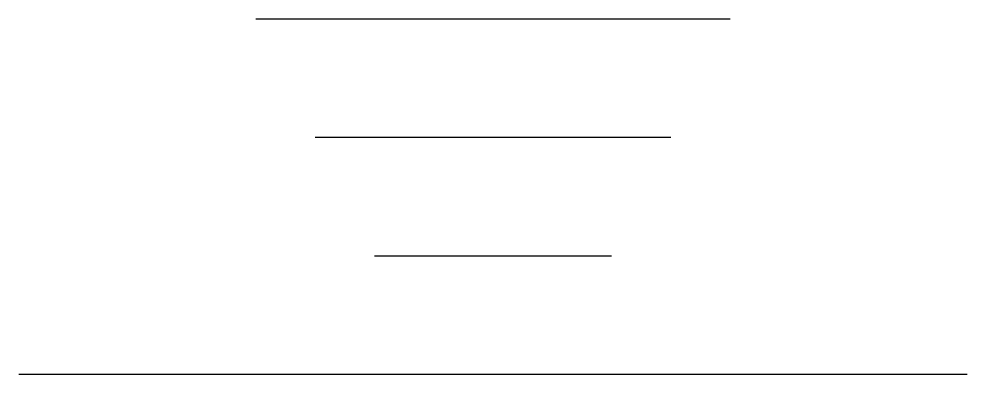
# Model space of a CAD drawing. Header units: millimetres. Extents: x -4 to 4, y 0 to 3.
import ezdxf

# ---------------------------------------------------------------- set-up
doc = ezdxf.new("R2010")
doc.units = ezdxf.units.MM
doc.layers.add('SYMBOLE', color=3, linetype='Continuous')

msp = doc.modelspace()

# ---------------------------------------------------------------- linework, layer by layer
at = {"layer": 'SYMBOLE'}
for p, q in [((-2, 3), (2, 3)), ((-1.5, 2), (1.5, 2)), ((-1, 1), (1, 1)), ((-4, 0), (4, 0))]:
    msp.add_line(p, q, dxfattribs=at)

doc.saveas('drawing.dxf')
